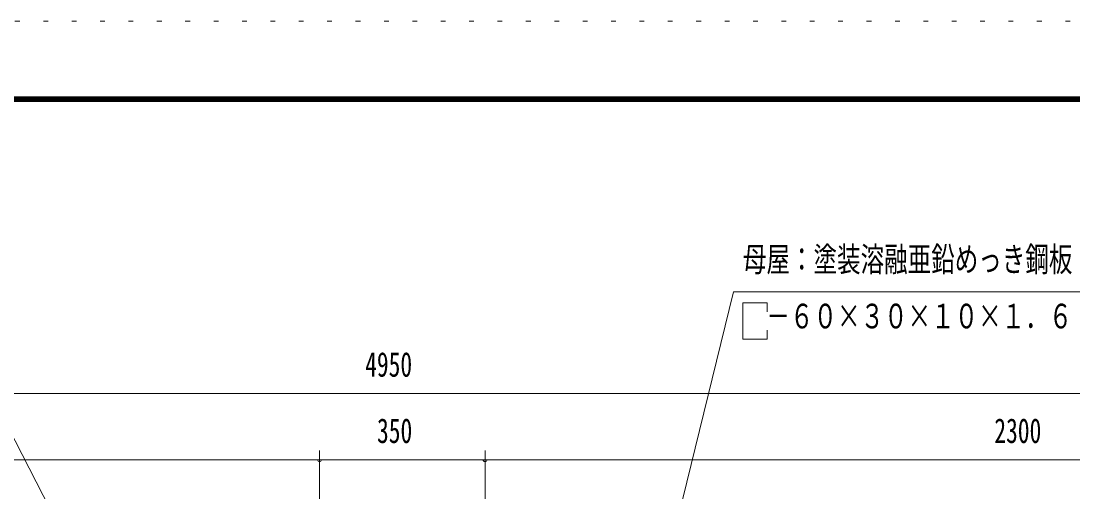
# Model space of a CAD drawing. Units: millimetres, scale not verified. Extents: x -34835 to 34837, y -16800 to 16800.
# Drawn here: x 18569 to 27462, y 12821 to 16800 of the extents above; entities that cross this region are included whole.
import ezdxf
from ezdxf.enums import TextEntityAlignment as Align

# ---------------------------------------------------------------- set-up
doc = ezdxf.new("R2010")
doc.units = ezdxf.units.MM
doc.header["$LTSCALE"] = 80
doc.linetypes.add('USER4', pattern=[3, 0.5, -2.5])
for name, color, linetype, lineweight in [('0-A_2-52DIM', 3, 'Continuous', 18), ('0-C_F-F1PAPER', 5, 'Continuous', 18), ('0-D_F-E_J_ADD', 5, 'USER4', 18)]:
    doc.layers.add(name, color=color, linetype=linetype, lineweight=lineweight)
doc.styles.add('ＭＳ ゴシック', font='')
doc.styles.get('ＭＳ ゴシック').set_extended_font_data('MS Gothic')

msp = doc.modelspace()

# ---------------------------------------------------------------- linework, layer by layer
at = {"layer": '0-A_2-52DIM'}
for p, q in [((24877.5, 14343.3), (24877.5, 14418.19)), ((11891.45, 13651.94), (31691.45, 13651.94)), ((21091.45, 13171.94), (21091.45, 10298.29)), ((22491.45, 10298.29), (22491.45, 13171.94)), ((31691.45, 13091.94), (11891.45, 13091.94)), ((21107.45, 13091.94), (21075.45, 13091.94)), ((22507.45, 13091.94), (22475.45, 13091.94))]:
    msp.add_line(p, q, dxfattribs=at)
for points in [[(19461.53, 11415.37), (17871.47, 14511.89), (14911.47, 14511.89)], [(23804.1, 11295.97), (24591.45, 14511.89), (28031.45, 14511.89)], [(24877.5, 14418.19), (24671.45, 14418.19), (24671.45, 14111.89), (24877.5, 14111.89), (24877.5, 14186.81)]]:
    msp.add_lwpolyline(points, dxfattribs=at)
for centre in [(21091.45, 13091.94), (22491.45, 13091.94)]:
    msp.add_arc(centre, 16, 180, 0, dxfattribs=at)
at = {"layer": '0-C_F-F1PAPER'}
for points in [[(34037.47, -16000), (-11882.53, -16000), (-11882.53, 16160), (34037.47, 16160)], [(34033.47, -15996), (-11878.53, -15996), (-11878.53, 16156), (34033.47, 16156)], [(34029.47, -15992), (34029.47, 16152), (-11874.53, 16152), (-11874.53, -15992)], [(34025.47, -15988), (-11870.53, -15988), (-11870.53, 16148), (34025.47, 16148)], [(34021.47, -15984), (34021.47, 16144), (-11866.53, 16144), (-11866.53, -15984)], [(34017.47, -15980), (-11862.53, -15980), (-11862.53, 16140), (34017.47, 16140)], [(34013.47, -15976), (34013.47, 16136), (-11858.53, 16136), (-11858.53, -15976)], [(34009.47, -15972), (-11854.53, -15972), (-11854.53, 16132), (34009.47, 16132)], [(34005.47, -15968), (-11850.53, -15968), (-11850.53, 16128), (34005.47, 16128)], [(34001.47, -15964), (-11846.53, -15964), (-11846.53, 16124), (34001.47, 16124)], [(33997.47, -15960), (33997.47, 16120), (-11842.53, 16120), (-11842.53, -15960)]]:
    msp.add_lwpolyline(points, close=True, dxfattribs=at)
at = {"layer": '0-D_F-E_J_ADD'}
msp.add_lwpolyline([(34837.47, -16800), (-12682.53, -16800), (-12682.53, 16800), (34837.47, 16800)], close=True, dxfattribs=at)

# ---------------------------------------------------------------- texts
at = {"layer": '0-A_2-52DIM', "color": 7, "style": 'ＭＳ ゴシック', "width": 0.7}
for s, p in [('母屋：塗装溶融亜鉛めっき鋼板', (24671.45, 14620.32)), ('\u3000－６０×３０×１０×１．６', (24671.45, 14140.32)), ('4950', (21477.92, 13731.94)), ('350', (21578.21, 13171.94)), ('2300', (26797.15, 13171.94))]:
    msp.add_text(s, height=208.4, dxfattribs=at).set_placement(p, align=Align.BOTTOM_LEFT)

doc.saveas('drawing.dxf')
